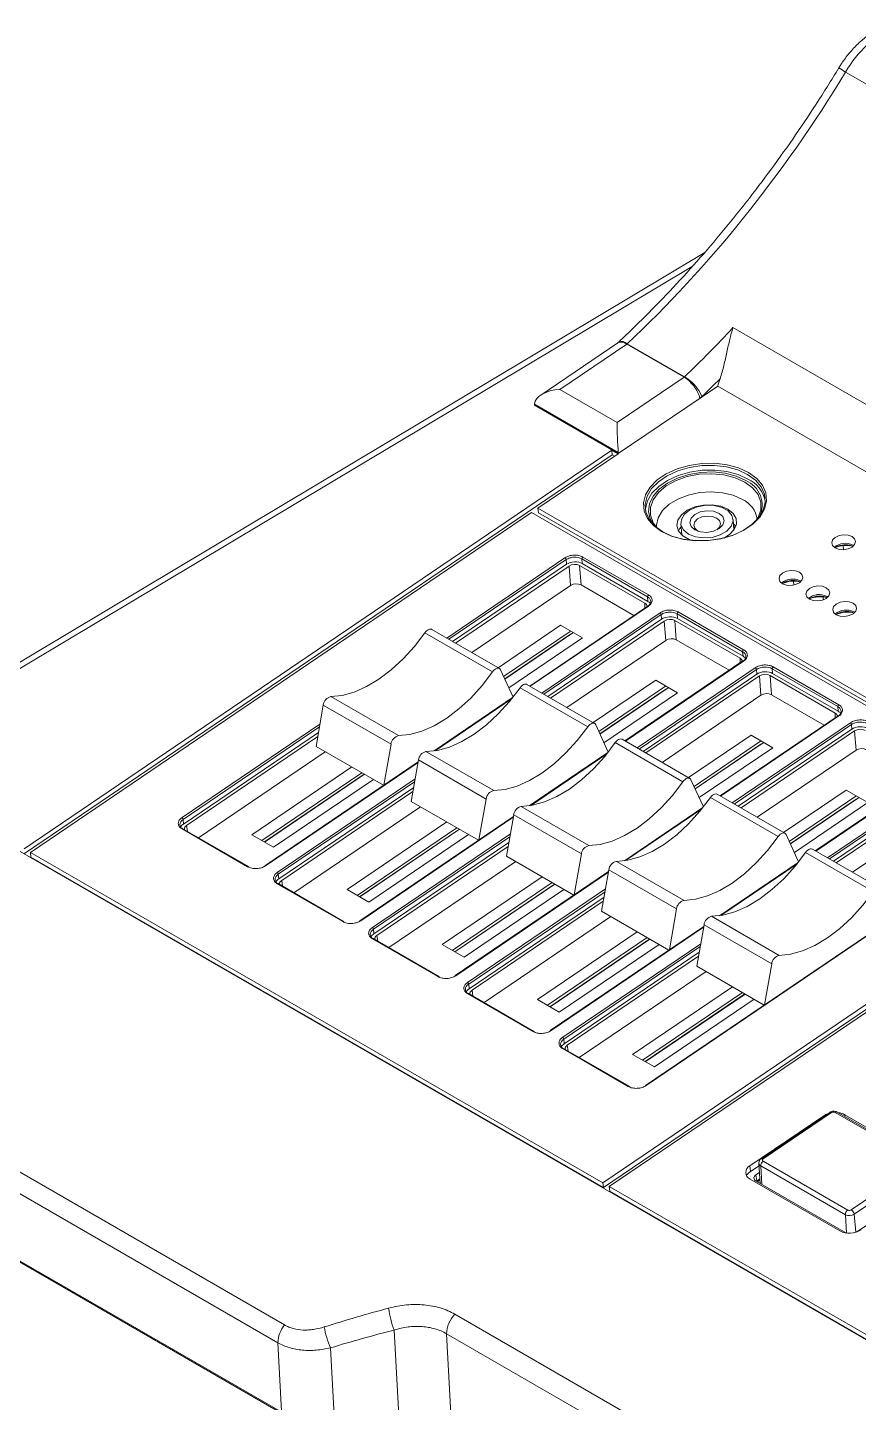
# Model space of a CAD drawing. Header units: millimetres. Extents: x 56 to 1167, y 133 to 726.
# Drawn here: x 753.9 to 865, y 536.2 to 720.1 of the extents above; entities that cross this region are included whole.
import ezdxf

# ---------------------------------------------------------------- set-up
doc = ezdxf.new("R2010")
doc.units = ezdxf.units.MM

msp = doc.modelspace()

# ---------------------------------------------------------------- linework, layer by layer
at = {"color": 7, "linetype": 'Continuous', "lineweight": 15}
for p, q in [((1112.947, 569.999), (863.272, 714.133)), ((844.443, 690.007), (731.412, 622.394)), ((848.215, 679.941), (1053.595, 561.378)), ((832.824, 677.919), (822.508, 670.921)), ((834.003, 677.747), (825.051, 671.674)), ((832.899, 677.997), (832.792, 677.897)), ((834.064, 677.8), (834.005, 677.746)), ((834.005, 677.746), (841.674, 673.319)), ((834.064, 677.8), (841.732, 673.373)), ((832.722, 667.246), (841.674, 673.319)), ((841.674, 673.319), (841.732, 673.373)), ((841.674, 673.319), (841.674, 673.319)), ((825.051, 671.674), (832.722, 667.246)), ((846.183, 672.117), (843.823, 670.516)), ((846.183, 672.117), (1047.108, 556.125)), ((821.668, 669.56), (821.671, 669.639)), ((821.668, 669.56), (832.876, 663.09)), ((832.869, 663.264), (821.676, 669.726)), ((843.823, 670.516), (832.876, 663.09)), ((844.042, 670.723), (843.823, 670.516)), ((832.722, 667.246), (832.722, 667.246)), ((832.003, 663.549), (753.422, 610.247)), ((832.052, 662.927), (753.471, 609.624)), ((822.138, 655.793), (832.851, 663.06)), ((832.851, 663.06), (832.003, 663.549)), ((832.052, 662.927), (832.003, 663.549)), ((832.378, 662.739), (832.052, 662.927)), ((754.27, 609.757), (821.293, 655.219)), ((821.293, 655.219), (897.851, 611.023)), ((898.697, 611.597), (822.138, 655.793)), ((822.188, 655.171), (822.138, 655.793)), ((898.746, 610.974), (822.188, 655.171)), ((841.096, 653.063), (841.284, 653.19)), ((841.241, 653.729), (841.36, 652.23)), ((848.332, 652.861), (848.219, 654.282)), ((848.295, 653.326), (848.529, 653.191)), ((843.493, 652.756), (843.619, 652.691)), ((828.143, 649.264), (836.912, 644.202)), ((863.005, 650.238), (862.961, 650.784)), ((825.947, 648.287), (810.727, 637.963)), ((826.301, 648.052), (811.105, 637.744)), ((825.947, 648.287), (825.898, 648.909)), ((826.498, 645.463), (826.301, 648.052)), ((836.431, 643.087), (827.712, 648.121)), ((827.712, 648.121), (827.909, 645.533)), ((836.783, 643.951), (828.014, 649.013)), ((828.064, 648.391), (828.014, 649.013)), ((836.833, 643.329), (828.064, 648.391)), ((856.317, 646.026), (856.358, 645.509)), ((826.498, 645.463), (813.273, 636.493)), ((834.972, 641.455), (827.909, 645.533)), ((836.833, 643.329), (836.783, 643.951)), ((860.263, 643.934), (860.295, 643.534)), ((836.816, 642.706), (821.043, 632.007)), ((840.871, 641.917), (849.64, 636.854)), ((825.168, 640.133), (816.8, 634.457)), ((838.675, 640.939), (823.455, 630.615)), ((823.833, 630.397), (839.029, 640.704)), ((828.081, 638.452), (825.168, 640.133)), ((825.175, 640.058), (825.168, 640.133)), ((838.675, 640.939), (838.626, 641.561)), ((839.226, 638.116), (839.029, 640.704)), ((840.439, 640.773), (849.159, 635.74)), ((840.439, 640.773), (840.637, 638.185)), ((849.511, 636.603), (840.742, 641.666)), ((840.792, 641.043), (840.742, 641.666)), ((849.561, 635.981), (840.792, 641.043)), ((816.065, 633.903), (807.014, 639.128)), ((816.983, 634.351), (807.932, 639.576)), ((826.459, 639.317), (817.549, 633.274)), ((817.693, 632.961), (826.502, 638.937)), ((817.704, 632.935), (826.812, 639.113)), ((818.237, 631.774), (828.081, 638.452)), ((825.425, 638.206), (825.453, 638.191)), ((839.226, 638.116), (826.001, 629.145)), ((847.7, 634.108), (840.637, 638.185)), ((849.561, 635.981), (849.511, 636.603)), ((849.544, 635.359), (833.771, 624.659)), ((853.599, 634.569), (862.368, 629.507)), ((818.809, 630.526), (817.135, 634.177)), ((837.898, 632.785), (829.529, 627.108)), ((851.403, 633.591), (836.183, 623.267)), ((851.757, 633.356), (836.561, 623.049)), ((840.81, 631.104), (837.898, 632.785)), ((837.904, 632.71), (837.898, 632.785)), ((851.403, 633.591), (851.354, 634.214)), ((851.954, 630.768), (851.757, 633.356)), ((861.887, 628.392), (853.167, 633.426)), ((853.167, 633.426), (853.365, 630.838)), ((862.239, 629.256), (853.47, 634.318)), ((853.519, 633.696), (853.47, 634.318)), ((862.288, 628.633), (853.519, 633.696)), ((828.793, 626.555), (819.742, 631.78)), ((829.711, 627.004), (820.66, 632.229)), ((839.187, 631.969), (830.277, 625.926)), ((830.42, 625.613), (839.23, 631.589)), ((830.432, 625.587), (839.54, 631.765)), ((830.965, 624.426), (840.81, 631.104)), ((838.153, 630.859), (838.18, 630.843)), ((860.428, 626.76), (853.365, 630.838)), ((793.431, 629.463), (792.459, 623.931)), ((802.482, 624.238), (793.431, 629.463)), ((794.433, 630.594), (803.484, 625.369)), ((818.75, 630.452), (808.251, 623.33)), ((851.954, 630.768), (838.729, 621.797)), ((862.288, 628.633), (862.239, 629.256)), ((831.677, 565.071), (923.566, 627.4)), ((862.272, 628.011), (846.499, 617.312)), ((792.786, 625.793), (774.735, 613.549)), ((831.537, 623.178), (829.863, 626.829)), ((850.627, 625.436), (842.258, 619.76)), ((864.131, 626.244), (848.911, 615.92)), ((849.289, 615.701), (864.485, 626.009)), ((853.539, 623.755), (850.627, 625.436)), ((850.633, 625.362), (850.627, 625.436)), ((864.131, 626.244), (864.082, 626.866)), ((864.682, 623.42), (864.485, 626.009)), ((792.692, 625.254), (775.138, 613.347)), ((801.469, 618.73), (792.459, 623.931)), ((802.482, 624.238), (801.521, 618.765)), ((841.521, 619.207), (832.47, 624.432)), ((842.439, 619.656), (833.388, 624.881)), ((851.915, 624.622), (843.005, 618.578)), ((843.148, 618.266), (851.958, 624.241)), ((843.16, 618.24), (852.268, 624.418)), ((843.693, 617.077), (853.539, 623.755)), ((850.881, 623.511), (850.908, 623.495)), ((1007.501, 462.856), (732.029, 621.883)), ((793.699, 623.215), (776.741, 611.712)), ((806.118, 621.883), (785.605, 607.969)), ((806.159, 622.115), (805.187, 616.583)), ((815.21, 616.89), (806.159, 622.115)), ((807.161, 623.246), (816.212, 618.021)), ((831.478, 623.104), (820.979, 615.982)), ((864.682, 623.42), (851.457, 614.45)), ((797.226, 621.179), (783.876, 612.124)), ((798.573, 620.402), (785.223, 611.347)), ((785.55, 611.158), (798.899, 620.213)), ((785.577, 611.142), (798.927, 620.198)), ((875, 620.663), (859.227, 609.964)), ((786.789, 610.443), (800.138, 619.498)), ((805.514, 618.445), (787.463, 606.201)), ((844.265, 615.831), (842.591, 619.482)), ((863.356, 618.088), (854.987, 612.412)), ((876.859, 618.896), (861.639, 608.572)), ((862.017, 608.353), (877.213, 618.661)), ((866.268, 616.407), (863.356, 618.088)), ((863.362, 618.013), (863.356, 618.088)), ((787.866, 605.999), (805.42, 617.906)), ((814.197, 611.382), (805.187, 616.583)), ((815.21, 616.89), (814.249, 611.417)), ((854.249, 611.86), (845.198, 617.085)), ((855.166, 612.308), (846.116, 617.533)), ((864.643, 617.274), (855.733, 611.231)), ((855.876, 610.918), (864.686, 616.893)), ((855.888, 610.892), (864.996, 617.07)), ((856.422, 609.728), (866.268, 616.407)), ((863.609, 616.163), (863.636, 616.148)), ((806.427, 615.868), (789.469, 604.365)), ((818.846, 614.535), (798.333, 600.621)), ((818.887, 614.767), (817.915, 609.236)), ((827.938, 609.542), (818.887, 614.767)), ((819.889, 615.899), (828.94, 610.674)), ((844.206, 615.757), (833.707, 608.635)), ((877.41, 616.073), (864.185, 607.102)), ((783.306, 607.84), (774.537, 612.903)), ((783.418, 607.858), (774.649, 612.92)), ((774.735, 613.549), (774.686, 614.171)), ((809.955, 613.831), (796.606, 604.776)), ((811.301, 613.054), (797.951, 603.999)), ((798.278, 603.81), (811.627, 612.866)), ((798.305, 603.795), (811.654, 612.85)), ((887.728, 613.316), (836.516, 578.578)), ((887.828, 613.306), (836.616, 578.568)), ((783.876, 612.124), (786.789, 610.443)), ((799.518, 603.094), (812.867, 612.15)), ((818.242, 611.098), (800.191, 598.853)), ((897.851, 611.023), (830.829, 565.561)), ((856.993, 608.483), (855.319, 612.134)), ((754.27, 609.757), (830.829, 565.561)), ((754.32, 609.135), (754.27, 609.757)), ((830.878, 564.938), (754.32, 609.135)), ((818.148, 610.559), (800.594, 598.652)), ((826.925, 604.034), (817.915, 609.236)), ((827.938, 609.542), (826.977, 604.069)), ((897.901, 610.401), (830.878, 564.938)), ((866.977, 604.512), (857.926, 609.737)), ((867.894, 604.961), (858.843, 610.186)), ((819.155, 608.52), (802.197, 597.017)), ((831.574, 607.188), (811.06, 593.273)), ((831.615, 607.42), (830.643, 601.888)), ((840.666, 602.195), (831.615, 607.42)), ((832.617, 608.551), (841.668, 603.326)), ((856.934, 608.409), (846.435, 601.287)), ((796.034, 600.493), (787.265, 605.555)), ((796.146, 600.51), (787.377, 605.572)), ((787.463, 606.201), (787.414, 606.823)), ((822.684, 606.483), (809.335, 597.427)), ((824.029, 605.706), (810.679, 596.651)), ((811.006, 596.463), (824.355, 605.518)), ((811.033, 596.447), (824.382, 605.502)), ((796.606, 604.776), (799.518, 603.094)), ((812.247, 595.746), (825.597, 604.801)), ((830.97, 603.75), (812.919, 591.506)), ((813.322, 591.304), (830.876, 603.211)), ((839.653, 596.687), (830.643, 601.888)), ((840.666, 602.195), (839.705, 596.722)), ((831.883, 601.172), (814.925, 589.669)), ((844.302, 599.84), (823.788, 585.926)), ((844.342, 600.072), (843.371, 594.54)), ((853.393, 594.847), (844.342, 600.072)), ((845.345, 601.203), (854.396, 595.978)), ((808.762, 593.145), (799.993, 598.207)), ((808.874, 593.163), (800.105, 598.225)), ((800.191, 598.853), (800.142, 599.476)), ((835.413, 599.134), (822.064, 590.079)), ((836.757, 598.359), (823.407, 589.303)), ((823.734, 589.115), (837.083, 598.17)), ((823.761, 589.099), (837.11, 598.155)), ((809.335, 597.427), (812.247, 595.746)), ((824.976, 588.398), (838.326, 597.453)), ((843.698, 596.402), (825.647, 584.158)), ((826.05, 583.956), (843.603, 595.863)), ((852.381, 589.339), (843.371, 594.54)), ((853.393, 594.847), (852.432, 589.374)), ((844.611, 593.825), (827.653, 582.322)), ((821.49, 585.797), (812.721, 590.86)), ((821.602, 585.815), (812.833, 590.877)), ((812.919, 591.506), (812.87, 592.128)), ((848.142, 591.786), (834.793, 582.731)), ((849.485, 591.011), (836.135, 581.956)), ((836.462, 581.767), (849.811, 590.823)), ((836.489, 581.752), (849.838, 590.807)), ((714.868, 588.905), (788.254, 546.54)), ((822.064, 590.079), (824.976, 588.398)), ((837.705, 581.05), (851.055, 590.105)), ((787.363, 544.162), (713.976, 586.527)), ((834.217, 578.45), (825.449, 583.512)), ((834.33, 578.467), (825.561, 583.529)), ((825.647, 584.158), (825.598, 584.78)), ((834.793, 582.731), (837.705, 581.05)), ((713.951, 577.54), (787.87, 534.868)), ((714.055, 577.328), (787.973, 534.656)), ((860.35, 574.523), (850.488, 567.833)), ((861.156, 574.98), (851.999, 568.769)), ((861.406, 574.956), (852.249, 568.744)), ((861.161, 574.984), (861.156, 574.98)), ((873.192, 568.448), (861.878, 574.979)), ((862.148, 575.029), (862.159, 575.023)), ((873.472, 568.492), (862.159, 575.023)), ((875.194, 567.723), (863.173, 574.662)), ((851.999, 568.769), (852.004, 568.772)), ((852.25, 568.448), (863.563, 561.917)), ((850.55, 567.056), (850.488, 567.833)), ((851.702, 567.837), (850.55, 567.056)), ((851.294, 566.626), (851.753, 566.937)), ((851.393, 565.826), (851.294, 566.626)), ((851.683, 568.167), (851.836, 565.475)), ((863.242, 561.296), (851.928, 567.827)), ((864.035, 561.94), (873.192, 568.152)), ((873.576, 567.565), (864.419, 561.354)), ((830.878, 564.938), (830.829, 565.561)), ((831.677, 565.071), (956.103, 493.241)), ((831.726, 564.449), (831.677, 565.071)), ((850.494, 566.061), (862.515, 559.122)), ((863.3, 558.857), (851.297, 565.786)), ((851.322, 565.772), (851.393, 565.826)), ((851.393, 565.826), (851.801, 566.103)), ((851.811, 565.926), (851.463, 565.69)), ((874.517, 565.602), (864.748, 558.976)), ((956.153, 492.619), (831.726, 564.449)), ((811.02, 547.984), (889.127, 502.894)), ((803.558, 533.605), (802.894, 545.865)), ((888.023, 500.274), (809.916, 545.365)), ((809.916, 545.365), (810.645, 531.914)), ((787.859, 535.011), (787.363, 544.162)), ((794.395, 543.482), (794.93, 533.599))]:
    msp.add_line(p, q, dxfattribs=at)
at = {"color": 8, "linetype": 'Continuous', "lineweight": 15}
for p, q in [((842.761, 688.124), (732.633, 622.248)), ((864.231, 650.844), (864.355, 650.763)), ((809.933, 638.421), (825.744, 649.146)), ((825.898, 648.909), (810.205, 638.264)), ((857.187, 646.066), (857.311, 645.984)), ((860.779, 643.992), (860.903, 643.911)), ((836.916, 642.696), (821.105, 631.971)), ((836.441, 642.452), (836.431, 643.087)), ((864.371, 641.918), (864.495, 641.837)), ((822.661, 631.073), (838.472, 641.798)), ((838.626, 641.561), (822.933, 630.916)), ((849.644, 635.349), (833.833, 624.624)), ((849.169, 635.104), (849.159, 635.74)), ((835.389, 623.726), (851.2, 634.451)), ((851.354, 634.214), (835.661, 623.569)), ((818.615, 630.282), (808.398, 623.352)), ((862.372, 628.001), (846.561, 617.276)), ((861.897, 627.756), (861.887, 628.392)), ((774.532, 614.408), (792.985, 626.925)), ((792.917, 626.538), (774.686, 614.171)), ((848.117, 616.378), (863.928, 627.103)), ((864.082, 626.866), (848.389, 616.221)), ((806.103, 621.795), (785.705, 607.959)), ((831.343, 622.934), (821.126, 616.004)), ((875.1, 620.653), (859.289, 609.928)), ((787.26, 607.061), (805.713, 619.578)), ((805.645, 619.19), (787.414, 606.823)), ((860.845, 609.03), (876.656, 619.755)), ((876.81, 619.518), (861.117, 608.873)), ((818.83, 614.447), (798.432, 600.611)), ((844.071, 615.587), (833.854, 608.657)), ((775.138, 613.347), (775.249, 612.574)), ((799.988, 599.713), (818.441, 612.23)), ((818.373, 611.842), (800.142, 599.476)), ((831.558, 607.1), (811.16, 593.263)), ((856.799, 608.239), (846.582, 601.309)), ((787.866, 605.999), (787.977, 605.226)), ((812.716, 592.365), (831.169, 604.882)), ((831.101, 604.494), (812.87, 592.128)), ((844.286, 599.752), (823.888, 585.916)), ((800.594, 598.652), (800.705, 597.879)), ((825.444, 585.018), (843.897, 597.535)), ((843.829, 597.147), (825.598, 584.78)), ((813.322, 591.304), (813.432, 590.531)), ((826.05, 583.956), (826.16, 583.183)), ((860.357, 574.438), (860.35, 574.523)), ((863.192, 574.426), (863.173, 574.662)), ((851.928, 567.827), (852.084, 565.332)), ((851.355, 565.753), (851.393, 565.826)), ((863.242, 561.296), (863.395, 558.844)), ((864.419, 561.354), (864.646, 558.944))]:
    msp.add_line(p, q, dxfattribs=at)
at = {"color": 7, "linetype": 'Continuous', "lineweight": 15, "flags": 128}
for points in [[(838.676, 652.685), (837.59, 653.472), (836.806, 654.396), (836.357, 655.418), (836.264, 656.492), (836.53, 657.573), (837.144, 658.612), (838.079, 659.565), (839.293, 660.389), (840.735, 661.048), (842.341, 661.515), (844.041, 661.768), (845.76, 661.796), (847.424, 661.598), (848.959, 661.184), (850.299, 660.569), (851.385, 659.783), (852.169, 658.859), (852.618, 657.837), (852.711, 656.763), (852.445, 655.682), (851.832, 654.643), (850.897, 653.69), (849.682, 652.866), (848.24, 652.206), (846.634, 651.74), (844.934, 651.487), (843.215, 651.459), (841.551, 651.657), (840.016, 652.071), (838.676, 652.685)], [(838.829, 652.625), (840.137, 652.026), (841.635, 651.621), (843.258, 651.429), (844.936, 651.456), (846.594, 651.703), (848.161, 652.158), (849.568, 652.802), (850.754, 653.606), (851.666, 654.535), (852.265, 655.549), (852.524, 656.604), (852.433, 657.652), (851.995, 658.649), (851.23, 659.551), (850.171, 660.318), (848.863, 660.917), (847.365, 661.322), (845.742, 661.515), (844.064, 661.488), (842.406, 661.241), (840.839, 660.786), (839.432, 660.142), (838.246, 659.338), (837.334, 658.409), (836.735, 657.394), (836.475, 656.34), (836.567, 655.292), (837.004, 654.295), (837.77, 653.393), (838.829, 652.625)], [(850.22, 659.696), (848.912, 660.295), (847.414, 660.7), (845.791, 660.893), (844.113, 660.865), (842.455, 660.619), (840.888, 660.163), (839.481, 659.52), (838.296, 658.716), (837.383, 657.786), (836.784, 656.772), (836.525, 655.718), (836.515, 655.526)], [(837.599, 653.556), (837.16, 654.331), (836.934, 655.345), (837.065, 656.382), (837.545, 657.394), (838.353, 658.334), (839.451, 659.158), (840.787, 659.828), (842.299, 660.311), (843.916, 660.585), (845.563, 660.639), (847.163, 660.468), (848.64, 660.081), (849.926, 659.497)], [(851.321, 654.134), (851.572, 654.541), (851.939, 655.577), (851.936, 656.62), (851.563, 657.62), (850.838, 658.525), (849.799, 659.29), (848.497, 659.876), (846.998, 660.255), (845.376, 660.407), (843.713, 660.325), (842.092, 660.013), (840.596, 659.486), (839.298, 658.772), (838.263, 657.904), (837.545, 656.928), (837.178, 655.893), (837.181, 654.849), (837.554, 653.85), (838.133, 653.089)], [(849.47, 656.975), (848.242, 657.523), (846.823, 657.868), (845.29, 657.991), (843.727, 657.886), (842.216, 657.557), (840.841, 657.023), (839.674, 656.313), (838.78, 655.464), (838.205, 654.523), (837.981, 653.54), (837.984, 653.251)], [(847.533, 655.661), (846.574, 656.057), (845.45, 656.248), (844.261, 656.218), (843.112, 655.968), (842.106, 655.521), (841.331, 654.916), (840.857, 654.208), (840.726, 653.459), (840.95, 652.736), (841.508, 652.103), (842.351, 651.616), (842.791, 651.461)], [(842.265, 652.333), (843.202, 651.959), (844.305, 651.808), (845.454, 651.894), (846.524, 652.21), (847.4, 652.719), (847.987, 653.369), (848.221, 654.087), (848.076, 654.796), (847.569, 655.42), (846.755, 655.89), (845.721, 656.156), (844.579, 656.189), (843.454, 655.985), (842.467, 655.567), (841.726, 654.98), (841.31, 654.287), (841.264, 653.563), (841.595, 652.887), (842.265, 652.333)], [(843.11, 652.906), (842.611, 653.349), (842.435, 653.892), (842.608, 654.452), (843.104, 654.944), (843.848, 655.293), (844.726, 655.446), (845.605, 655.38), (846.35, 655.104), (846.849, 654.661), (847.026, 654.118), (846.853, 653.558), (846.357, 653.066), (845.613, 652.717), (844.735, 652.564), (843.856, 652.631), (843.11, 652.906)], [(846.977, 651.793), (847.747, 652.264), (848.378, 652.928), (848.684, 653.664), (848.637, 654.409), (848.242, 655.094), (847.533, 655.661)], [(840.944, 652.746), (841.164, 653.171), (841.273, 653.321)], [(846.035, 652.882), (846.422, 653.267), (846.558, 653.705), (846.419, 654.13), (846.029, 654.476), (845.445, 654.692), (844.758, 654.744), (844.07, 654.624), (843.488, 654.351), (843.1, 653.966), (842.964, 653.528), (843.102, 653.103), (843.493, 652.756), (843.493, 652.756)], [(848.258, 653.796), (848.592, 653.363), (848.598, 653.353)], [(864.139, 652.005), (863.62, 652.197), (863.009, 652.243), (862.398, 652.136), (861.88, 651.894), (861.535, 651.551), (861.415, 651.162), (861.538, 650.784), (861.885, 650.476), (862.404, 650.284), (863.015, 650.238), (863.626, 650.345), (864.143, 650.587), (864.488, 650.93), (864.609, 651.319), (864.486, 651.697), (864.139, 652.005)], [(857.095, 647.227), (856.576, 647.419), (855.965, 647.465), (855.354, 647.358), (854.836, 647.115), (854.491, 646.773), (854.371, 646.384), (854.493, 646.006), (854.841, 645.698), (855.359, 645.506), (855.971, 645.46), (856.582, 645.566), (857.099, 645.809), (857.444, 646.151), (857.565, 646.541), (857.442, 646.919), (857.095, 647.227)], [(860.687, 645.153), (860.168, 645.345), (859.557, 645.391), (858.946, 645.285), (858.428, 645.042), (858.083, 644.7), (857.963, 644.31), (858.086, 643.932), (858.433, 643.624), (858.951, 643.432), (859.563, 643.386), (860.174, 643.493), (860.691, 643.736), (861.036, 644.078), (861.157, 644.467), (861.034, 644.845), (860.687, 645.153)], [(864.279, 643.079), (863.76, 643.271), (863.149, 643.317), (862.538, 643.211), (862.021, 642.968), (861.675, 642.626), (861.555, 642.236), (861.678, 641.859), (862.025, 641.55), (862.544, 641.359), (863.155, 641.313), (863.766, 641.419), (864.283, 641.662), (864.628, 642.004), (864.749, 642.394), (864.626, 642.771), (864.279, 643.079)], [(807.014, 639.128), (805.613, 637.295), (804.104, 635.629), (802.516, 634.162), (800.877, 632.92), (799.219, 631.926), (797.572, 631.199), (795.967, 630.752), (794.433, 630.594)], [(807.014, 639.128), (807.152, 639.299), (807.305, 639.44), (807.464, 639.544), (807.621, 639.606), (807.769, 639.623), (807.899, 639.593), (807.932, 639.576)], [(816.065, 633.903), (814.664, 632.07), (813.155, 630.404), (811.567, 628.937), (809.928, 627.695), (808.27, 626.701), (806.623, 625.974), (805.018, 625.527), (803.484, 625.369)], [(817.135, 634.177), (817.057, 634.293), (816.95, 634.368), (816.82, 634.398), (816.672, 634.381), (816.515, 634.319), (816.356, 634.215), (816.203, 634.074), (816.065, 633.903)], [(819.742, 631.78), (818.341, 629.947), (816.832, 628.282), (815.243, 626.814), (813.605, 625.572), (811.947, 624.578), (810.3, 623.851), (808.695, 623.404), (807.161, 623.246)], [(819.742, 631.78), (819.88, 631.951), (820.033, 632.092), (820.192, 632.197), (820.349, 632.259), (820.497, 632.275), (820.627, 632.245), (820.66, 632.229)], [(828.793, 626.555), (827.391, 624.722), (825.883, 623.056), (824.294, 621.589), (822.656, 620.347), (820.998, 619.353), (819.351, 618.626), (817.746, 618.179), (816.212, 618.021)], [(829.863, 626.829), (829.785, 626.945), (829.678, 627.02), (829.548, 627.05), (829.4, 627.034), (829.243, 626.972), (829.084, 626.867), (828.931, 626.726), (828.793, 626.555)], [(832.47, 624.432), (831.068, 622.599), (829.56, 620.934), (827.971, 619.466), (826.333, 618.224), (824.675, 617.23), (823.028, 616.503), (821.423, 616.057), (819.889, 615.899)], [(832.47, 624.432), (832.608, 624.603), (832.761, 624.745), (832.92, 624.849), (833.077, 624.911), (833.225, 624.927), (833.355, 624.897), (833.388, 624.881)], [(841.521, 619.207), (840.119, 617.374), (838.611, 615.709), (837.022, 614.241), (835.384, 612.999), (833.726, 612.005), (832.079, 611.278), (830.474, 610.832), (828.94, 610.674)], [(842.591, 619.482), (842.513, 619.597), (842.406, 619.672), (842.276, 619.702), (842.128, 619.686), (841.971, 619.624), (841.812, 619.52), (841.659, 619.378), (841.521, 619.207)], [(845.198, 617.085), (843.796, 615.252), (842.288, 613.586), (840.699, 612.119), (839.061, 610.877), (837.403, 609.883), (835.756, 609.156), (834.151, 608.709), (832.617, 608.551)], [(845.198, 617.085), (845.336, 617.256), (845.489, 617.397), (845.647, 617.501), (845.805, 617.563), (845.953, 617.58), (846.083, 617.55), (846.116, 617.533)], [(854.249, 611.86), (852.847, 610.027), (851.339, 608.361), (849.75, 606.894), (848.112, 605.652), (846.454, 604.658), (844.807, 603.931), (843.202, 603.484), (841.668, 603.326)], [(855.319, 612.134), (855.241, 612.25), (855.134, 612.325), (855.004, 612.355), (854.856, 612.338), (854.698, 612.276), (854.539, 612.172), (854.387, 612.031), (854.249, 611.86)], [(857.926, 609.737), (856.524, 607.904), (855.016, 606.238), (853.427, 604.771), (851.789, 603.529), (850.131, 602.535), (848.484, 601.808), (846.879, 601.361), (845.345, 601.203)], [(857.926, 609.737), (858.064, 609.908), (858.216, 610.049), (858.375, 610.154), (858.533, 610.216), (858.681, 610.232), (858.811, 610.202), (858.843, 610.186)], [(783.459, 607.78), (783.454, 607.809), (783.444, 607.833), (783.428, 607.851), (783.409, 607.862), (783.386, 607.867), (783.361, 607.865), (783.334, 607.856), (783.306, 607.84)], [(866.977, 604.512), (865.575, 602.679), (864.066, 601.013), (862.478, 599.546), (860.84, 598.304), (859.182, 597.31), (857.535, 596.583), (855.93, 596.136), (854.396, 595.978)], [(796.187, 600.433), (796.182, 600.461), (796.171, 600.485), (796.156, 600.503), (796.137, 600.515), (796.114, 600.52), (796.089, 600.517), (796.061, 600.508), (796.034, 600.493)], [(808.915, 593.085), (808.91, 593.113), (808.899, 593.137), (808.884, 593.155), (808.865, 593.167), (808.842, 593.172), (808.816, 593.17), (808.789, 593.161), (808.762, 593.145)], [(821.643, 585.737), (821.638, 585.766), (821.627, 585.79), (821.612, 585.808), (821.593, 585.819), (821.57, 585.824), (821.544, 585.822), (821.517, 585.813), (821.49, 585.797)], [(834.371, 578.39), (834.366, 578.418), (834.355, 578.442), (834.34, 578.46), (834.321, 578.472), (834.298, 578.476), (834.272, 578.474), (834.245, 578.465), (834.217, 578.45)], [(860.863, 574.781), (860.652, 574.694), (860.35, 574.523)]]:
    msp.add_lwpolyline(points, dxfattribs=at)
at = {"color": 8, "linetype": 'Continuous', "lineweight": 15}
for centre, radius, start, end in [((868.418, 722.905), 10.17, 233.64409, 239.60645), ((833.327, 676.984), 1.1, 47.91681, 112.85821), ((863.203, 648.914), 2.186, 61.96361, 131.27505), ((856.159, 644.136), 2.186, 61.96344, 131.27522), ((859.751, 642.062), 2.186, 61.96336, 131.27513), ((836.859, 642.622), 0.0944, 52.17207, 116.46065), ((863.343, 639.988), 2.186, 61.96336, 131.27513), ((849.586, 635.274), 0.0943, 52.133, 116.49972), ((862.314, 627.927), 0.0943, 52.133, 116.49972), ((774.607, 612.825), 0.104, 65.89618, 131.95421), ((785.647, 607.884), 0.0944, 52.17494, 116.4595), ((787.334, 605.477), 0.104, 65.89618, 131.95421), ((798.375, 600.536), 0.0943, 52.13587, 116.49857), ((800.062, 598.13), 0.104, 65.89618, 131.95421), ((811.103, 593.189), 0.0943, 52.13587, 116.49857), ((812.79, 590.782), 0.104, 65.89618, 131.95421), ((823.83, 585.841), 0.0943, 52.13587, 116.49857), ((825.518, 583.434), 0.104, 65.89618, 131.95421), ((836.558, 578.493), 0.0943, 52.15361, 116.48083), ((861.262, 574.776), 0.231, 51.20684, 115.77401), ((862.054, 574.779), 0.267, 69.51394, 131.46374), ((852.103, 568.554), 0.239, 52.45009, 114.51836), ((852.114, 568.217), 0.432, 185.32751, 244.57063)]:
    msp.add_arc(centre, radius, start, end, dxfattribs=at)
at = {"color": 7, "linetype": 'Continuous', "lineweight": 15}
for centre, radius, start, end in [((742.138, 778.175), 144.576, 313.54066, 317.19875), ((838.857, 668.536), 5.627, 22.86952, 59.2792), ((744.711, 775.329), 144.253, 313.51822, 314.87598), ((860.731, 668.115), 15.088, 160.68419, 164.62179), ((848.542, 656.203), 3.573, 334.75652, 67.20827), ((848.365, 655.843), 4.276, 12.86754, 64.29896), ((848.017, 653.84), 3.455, 7.15411, 65.12831), ((828.319, 649.016), 0.305, 125.35382, 180.42956), ((863.333, 647.186), 3.621, 75.00431, 114.05584), ((863.243, 648.321), 2.583, 70.6858, 118.37431), ((825.567, 648.863), 0.334, 7.89063, 58.00815), ((856.289, 642.408), 3.621, 75.00431, 114.05584), ((856.199, 643.543), 2.583, 70.68561, 118.37436), ((837.088, 643.953), 0.305, 125.35382, 180.42956), ((859.881, 640.334), 3.621, 75.00399, 114.05599), ((859.791, 641.47), 2.583, 70.68561, 118.37436), ((841.047, 641.668), 0.305, 125.35382, 180.42956), ((863.473, 638.26), 3.621, 75.00399, 114.05599), ((863.383, 639.396), 2.583, 70.68561, 118.37436), ((838.295, 641.515), 0.334, 7.88695, 58.00959), ((849.816, 636.606), 0.305, 125.35382, 180.42956), ((853.775, 634.32), 0.305, 125.35382, 180.42956), ((851.023, 634.168), 0.334, 7.88879, 58.00887), ((794.748, 629.305), 1.327, 103.74938, 173.17492), ((862.544, 629.258), 0.305, 125.35382, 180.42956), ((803.799, 624.08), 1.327, 103.74938, 173.17492), ((863.751, 626.82), 0.334, 7.88879, 58.00887), ((807.476, 621.957), 1.327, 103.74938, 173.17492), ((816.527, 616.732), 1.327, 103.74938, 173.17492), ((774.355, 614.125), 0.334, 7.89011, 58.00834), ((820.204, 614.609), 1.327, 103.74938, 173.17492), ((829.255, 609.384), 1.327, 103.74938, 173.17492), ((787.083, 606.778), 0.334, 7.88643, 58.00978), ((832.932, 607.262), 1.327, 103.74938, 173.17492), ((841.983, 602.037), 1.327, 103.74938, 173.17492), ((799.811, 599.43), 0.334, 7.88827, 58.00906), ((845.66, 599.914), 1.327, 103.74938, 173.17492), ((854.711, 594.689), 1.327, 103.74938, 173.17492), ((812.539, 592.082), 0.334, 7.88827, 58.00906), ((825.267, 584.735), 0.334, 7.88827, 58.00906), ((861.663, 574.552), 0.478, 63.25685, 122.3901), ((862.031, 572.579), 2.376, 61.26158, 83.40083), ((852.694, 567.824), 0.766, 125.42975, 179.77377), ((852.318, 568.596), 0.163, 114.9561, 245.39162), ((850.9, 566.949), 0.976, 114.95578, 245.39223), ((851.27, 565.904), 1.358, 122.01448, 154.99607), ((851.489, 566.207), 0.462, 114.95603, 245.39236), ((864.007, 561.293), 0.766, 125.42975, 179.77377), ((863.779, 562.362), 1.194, 243.2562, 302.39056), ((863.779, 562.344), 0.478, 243.25608, 302.39063), ((863.591, 561.23), 0.837, 8.47468, 57.94878), ((863.803, 561.68), 2.864, 243.25625, 302.39053), ((814.459, 550.307), 12.389, 187.05702, 201.01358), ((791.142, 544.101), 3.78, 139.82233, 179.07472), ((804.17, 547.937), 10.743, 188.88368, 204.50078), ((813.762, 545.286), 3.847, 135.45974, 178.8239)]:
    msp.add_arc(centre, radius, start, end, dxfattribs=at)
for centre, major_axis, ratio, start_param, end_param in [((868.118, 711.387), (5.215, 8.535), 0.5566636, 0.6459659, 1.5891615), ((815.458, 741.215), (52.9, 84.909), 0.5489591, 4.257142, 4.7353498), ((834.356, 675.937), (-1.563, 1.959), 0.4493624, 5.4229333, 6.2482435), ((841.991, 683.068), (8.12, 5.198), 0.1889125, 3.2380203, 3.2391159), ((825.205, 669.73), (3.531, 0.128), 0.5516725, 1.5944329, 3.0779628), ((823.437, 668.531), (-1.245, 2.173), 0.5773728, 0.7020258, 0.745659), ((832.876, 665.301), (-0.107, 2.948), 0.0377257, 0.8489468, 2.3324767), ((831.108, 664.102), (-1.245, 2.173), 0.5773728, 3.9346902, 4.0181513), ((827.008, 647.643), (0.997, 0.079), 0.6261718, 0.7382707, 2.3078491), ((827.205, 645.054), (0.997, 0.079), 0.6261718, 0.7382707, 2.3078491), ((835.725, 642.61), (0.998, 0.079), 0.6246552, 6.2437155, 7.0205026), ((839.735, 640.295), (0.997, 0.079), 0.6261718, 0.7382707, 2.3078491), ((839.933, 637.707), (0.997, 0.079), 0.6261718, 0.7382707, 2.3078491), ((848.453, 635.262), (0.998, 0.079), 0.6246552, 6.2437155, 7.0205026), ((852.463, 632.947), (0.997, 0.079), 0.6261718, 0.7382707, 2.3078491), ((852.661, 630.359), (0.997, 0.079), 0.6261718, 0.7382707, 2.3078491), ((861.181, 627.914), (0.998, 0.079), 0.6246552, 6.2437155, 7.0205026), ((865.191, 625.6), (0.997, 0.079), 0.6261718, 0.7382707, 2.3078491), ((865.389, 623.011), (0.997, 0.079), 0.6261718, 0.7382707, 2.3078491), ((775.847, 612.939), (0.998, 0.079), 0.6246552, 2.3093316, 3.1810624), ((788.574, 605.592), (0.998, 0.079), 0.6246552, 2.3093316, 3.1810624), ((801.302, 598.244), (0.998, 0.079), 0.6246552, 2.3093316, 3.1810624), ((814.03, 590.896), (0.998, 0.079), 0.6246552, 2.3093316, 3.1810624), ((826.758, 583.548), (0.998, 0.079), 0.6246552, 2.3093316, 3.1810624), ((857.958, 475.74), (139.499, 3.186), 0.5776859, 1.9690414, 2.0374311), ((857.961, 474.261), (137.741, 1.615), 0.5705226, 1.9753846, 2.0437743)]:
    msp.add_ellipse(centre, major_axis=major_axis, ratio=ratio, start_param=start_param, end_param=end_param, dxfattribs=at)
for points, knots in [([(868.206, 720.09), (867.942, 719.973), (867.215, 719.648), (866.062, 718.9), (864.785, 717.808), (863.633, 716.537), (862.856, 715.47), (862.475, 714.854), (862.389, 714.715)], [0, 0, 0, 0, 0.1182307, 0.3268479, 0.5365868, 0.7454098, 0.9422871, 1, 1, 1, 1]), ([(862.389, 714.715), (861.875, 713.875), (860.383, 711.435), (857.802, 707.465), (854.607, 702.852), (851.286, 698.362), (847.851, 694.009), (844.312, 689.807), (840.683, 685.768), (837.039, 681.975), (834.427, 679.428), (833.062, 678.15), (832.899, 677.997)], [0, 0, 0, 0, 0.06109071, 0.17743344, 0.29377333, 0.41009412, 0.52639055, 0.64265751, 0.75888978, 0.87508271, 0.98510543, 1, 1, 1, 1]), ([(846.493, 673.106), (846.693, 673.678), (846.849, 674.274), (847.142, 675.486), (847.271, 676.079), (847.528, 677.243), (847.657, 677.816), (847.857, 678.639), (847.925, 678.907), (848.066, 679.433), (848.139, 679.691), (848.215, 679.941)], [0, 0, 0, 0, 0.25, 0.25, 0.5, 0.5, 0.75, 0.75, 0.875, 0.875, 1, 1, 1, 1]), ([(843.823, 670.516), (843.816, 670.511), (843.808, 670.505), (843.796, 670.508), (843.793, 670.516), (843.786, 670.537), (843.783, 670.552), (843.772, 670.597), (843.764, 670.628), (843.738, 670.721), (843.718, 670.785), (843.651, 670.98), (843.595, 671.113), (843.465, 671.383), (843.389, 671.521), (843.223, 671.792), (843.133, 671.926), (842.936, 672.19), (842.83, 672.319), (842.613, 672.562), (842.5, 672.677), (842.265, 672.895), (842.147, 672.993), (841.911, 673.171), (841.792, 673.251), (841.674, 673.319)], [0, 0, 0, 0, 0.0078125, 0.0078125, 0.015625, 0.015625, 0.03125, 0.03125, 0.0625, 0.0625, 0.125, 0.125, 0.25, 0.25, 0.375, 0.375, 0.5, 0.5, 0.625, 0.625, 0.75, 0.75, 0.875, 0.875, 1, 1, 1, 1]), ([(825.744, 649.146), (825.902, 649.253), (826.092, 649.34), (826.5, 649.466), (826.722, 649.506), (827.053, 649.523), (827.166, 649.521), (827.383, 649.503), (827.488, 649.488), (827.694, 649.445), (827.793, 649.417), (827.977, 649.35), (828.064, 649.31), (828.143, 649.264)], [0, 0, 0, 0, 0.25, 0.25, 0.5, 0.5, 0.625, 0.625, 0.75, 0.75, 0.875, 0.875, 1, 1, 1, 1]), ([(828.014, 649.013), (827.738, 649.173), (827.345, 649.255), (826.761, 649.227), (826.565, 649.191), (826.205, 649.08), (826.037, 649.003), (825.898, 648.909)], [0, 0, 0, 0, 0.5, 0.5, 0.75, 0.75, 1, 1, 1, 1]), ([(836.787, 642.623), (837.062, 642.809), (837.224, 643.064), (837.223, 643.43), (837.182, 643.551), (837.032, 643.77), (836.923, 643.87), (836.783, 643.951)], [0, 0, 0, 0, 0.5, 0.5, 0.75, 0.75, 1, 1, 1, 1]), ([(836.912, 644.202), (837.07, 644.111), (837.194, 643.997), (837.364, 643.749), (837.411, 643.612), (837.411, 643.404), (837.4, 643.333), (837.355, 643.195), (837.323, 643.127), (837.238, 642.994), (837.186, 642.929), (837.065, 642.808), (836.995, 642.75), (836.916, 642.696)], [0, 0, 0, 0, 0.25, 0.25, 0.5, 0.5, 0.625, 0.625, 0.75, 0.75, 0.875, 0.875, 1, 1, 1, 1]), ([(837.142, 643.044), (837.137, 643.056), (837.088, 643.17), (836.953, 643.254), (836.833, 643.329)], [0, 0, 0, 0, 0.1089378, 1, 1, 1, 1]), ([(838.472, 641.798), (838.63, 641.906), (838.82, 641.992), (839.228, 642.118), (839.45, 642.159), (839.781, 642.175), (839.894, 642.173), (840.111, 642.156), (840.216, 642.141), (840.421, 642.097), (840.521, 642.069), (840.705, 642.002), (840.791, 641.963), (840.871, 641.917)], [0, 0, 0, 0, 0.25, 0.25, 0.5, 0.5, 0.625, 0.625, 0.75, 0.75, 0.875, 0.875, 1, 1, 1, 1]), ([(840.742, 641.666), (840.466, 641.825), (840.073, 641.908), (839.489, 641.879), (839.293, 641.843), (838.933, 641.732), (838.765, 641.656), (838.626, 641.561)], [0, 0, 0, 0, 0.5, 0.5, 0.75, 0.75, 1, 1, 1, 1]), ([(849.515, 635.275), (849.79, 635.461), (849.952, 635.716), (849.951, 636.083), (849.91, 636.204), (849.76, 636.422), (849.651, 636.523), (849.511, 636.603)], [0, 0, 0, 0, 0.5, 0.5, 0.75, 0.75, 1, 1, 1, 1]), ([(849.64, 636.854), (849.798, 636.763), (849.922, 636.65), (850.092, 636.402), (850.139, 636.264), (850.139, 636.057), (850.128, 635.986), (850.083, 635.847), (850.051, 635.779), (849.966, 635.646), (849.914, 635.582), (849.793, 635.46), (849.723, 635.402), (849.644, 635.349)], [0, 0, 0, 0, 0.25, 0.25, 0.5, 0.5, 0.625, 0.625, 0.75, 0.75, 0.875, 0.875, 1, 1, 1, 1]), ([(849.87, 635.696), (849.865, 635.709), (849.816, 635.822), (849.681, 635.906), (849.561, 635.981)], [0, 0, 0, 0, 0.1089479, 1, 1, 1, 1]), ([(851.2, 634.451), (851.358, 634.558), (851.548, 634.645), (851.956, 634.771), (852.178, 634.811), (852.509, 634.827), (852.621, 634.825), (852.838, 634.808), (852.944, 634.793), (853.149, 634.75), (853.249, 634.721), (853.433, 634.654), (853.519, 634.615), (853.599, 634.569)], [0, 0, 0, 0, 0.25, 0.25, 0.5, 0.5, 0.625, 0.625, 0.75, 0.75, 0.875, 0.875, 1, 1, 1, 1]), ([(853.47, 634.318), (853.194, 634.477), (852.801, 634.56), (852.217, 634.531), (852.021, 634.496), (851.661, 634.384), (851.493, 634.308), (851.354, 634.214)], [0, 0, 0, 0, 0.5, 0.5, 0.75, 0.75, 1, 1, 1, 1]), ([(862.243, 627.927), (862.518, 628.114), (862.68, 628.368), (862.679, 628.735), (862.638, 628.856), (862.488, 629.075), (862.379, 629.175), (862.239, 629.256)], [0, 0, 0, 0, 0.5, 0.5, 0.75, 0.75, 1, 1, 1, 1]), ([(862.368, 629.507), (862.526, 629.415), (862.65, 629.302), (862.82, 629.054), (862.867, 628.917), (862.867, 628.709), (862.855, 628.638), (862.811, 628.5), (862.779, 628.432), (862.694, 628.299), (862.642, 628.234), (862.521, 628.112), (862.451, 628.055), (862.372, 628.001)], [0, 0, 0, 0, 0.25, 0.25, 0.5, 0.5, 0.625, 0.625, 0.75, 0.75, 0.875, 0.875, 1, 1, 1, 1]), ([(862.598, 628.349), (862.593, 628.361), (862.544, 628.475), (862.409, 628.559), (862.288, 628.633)], [0, 0, 0, 0, 0.1089364, 1, 1, 1, 1]), ([(863.928, 627.103), (864.086, 627.21), (864.276, 627.297), (864.684, 627.423), (864.906, 627.463), (865.237, 627.48), (865.349, 627.478), (865.566, 627.46), (865.672, 627.445), (865.877, 627.402), (865.977, 627.374), (866.161, 627.307), (866.247, 627.267), (866.327, 627.221)], [0, 0, 0, 0, 0.25, 0.25, 0.5, 0.5, 0.625, 0.625, 0.75, 0.75, 0.875, 0.875, 1, 1, 1, 1]), ([(866.198, 626.97), (865.922, 627.129), (865.529, 627.212), (864.945, 627.184), (864.749, 627.148), (864.389, 627.037), (864.221, 626.96), (864.082, 626.866)], [0, 0, 0, 0, 0.5, 0.5, 0.75, 0.75, 1, 1, 1, 1]), ([(774.537, 612.903), (774.378, 612.994), (774.255, 613.107), (774.085, 613.355), (774.038, 613.493), (774.037, 613.7), (774.049, 613.771), (774.093, 613.91), (774.126, 613.978), (774.21, 614.111), (774.263, 614.176), (774.384, 614.297), (774.453, 614.355), (774.532, 614.408)], [0, 0, 0, 0, 0.25, 0.25, 0.5, 0.5, 0.625, 0.625, 0.75, 0.75, 0.875, 0.875, 1, 1, 1, 1]), ([(774.686, 614.171), (774.411, 613.985), (774.249, 613.73), (774.25, 613.363), (774.292, 613.242), (774.441, 613.023), (774.55, 612.923), (774.69, 612.843)], [0, 0, 0, 0, 0.5, 0.5, 0.75, 0.75, 1, 1, 1, 1]), ([(774.735, 613.549), (774.581, 613.435), (774.409, 613.309), (774.384, 613.158), (774.381, 613.143)], [0, 0, 0, 0, 0.9017, 1, 1, 1, 1]), ([(785.705, 607.959), (785.547, 607.851), (785.357, 607.765), (784.949, 607.639), (784.726, 607.598), (784.395, 607.582), (784.283, 607.584), (784.066, 607.601), (783.961, 607.616), (783.755, 607.66), (783.656, 607.688), (783.471, 607.755), (783.385, 607.794), (783.306, 607.84)], [0, 0, 0, 0, 0.25, 0.25, 0.5, 0.5, 0.625, 0.625, 0.75, 0.75, 0.875, 0.875, 1, 1, 1, 1]), ([(787.265, 605.555), (787.106, 605.646), (786.983, 605.76), (786.813, 606.008), (786.766, 606.145), (786.765, 606.353), (786.777, 606.424), (786.821, 606.562), (786.853, 606.63), (786.938, 606.763), (786.991, 606.828), (787.112, 606.949), (787.181, 607.007), (787.26, 607.061)], [0, 0, 0, 0, 0.25, 0.25, 0.5, 0.5, 0.625, 0.625, 0.75, 0.75, 0.875, 0.875, 1, 1, 1, 1]), ([(787.414, 606.823), (787.139, 606.637), (786.977, 606.382), (786.978, 606.015), (787.02, 605.894), (787.169, 605.676), (787.278, 605.576), (787.418, 605.495)], [0, 0, 0, 0, 0.5, 0.5, 0.75, 0.75, 1, 1, 1, 1]), ([(787.463, 606.201), (787.309, 606.088), (787.137, 605.962), (787.111, 605.81), (787.109, 605.795)], [0, 0, 0, 0, 0.9017005, 1, 1, 1, 1]), ([(798.432, 600.611), (798.274, 600.504), (798.084, 600.417), (797.676, 600.291), (797.454, 600.251), (797.123, 600.234), (797.011, 600.236), (796.794, 600.254), (796.688, 600.269), (796.483, 600.312), (796.384, 600.34), (796.199, 600.407), (796.113, 600.447), (796.034, 600.493)], [0, 0, 0, 0, 0.25, 0.25, 0.5, 0.5, 0.625, 0.625, 0.75, 0.75, 0.875, 0.875, 1, 1, 1, 1]), ([(799.993, 598.207), (799.834, 598.299), (799.71, 598.412), (799.541, 598.66), (799.494, 598.797), (799.493, 599.005), (799.505, 599.076), (799.549, 599.214), (799.581, 599.282), (799.666, 599.415), (799.719, 599.48), (799.84, 599.602), (799.909, 599.659), (799.988, 599.713)], [0, 0, 0, 0, 0.25, 0.25, 0.5, 0.5, 0.625, 0.625, 0.75, 0.75, 0.875, 0.875, 1, 1, 1, 1]), ([(800.142, 599.476), (799.867, 599.289), (799.705, 599.034), (799.706, 598.668), (799.747, 598.547), (799.897, 598.328), (800.006, 598.228), (800.146, 598.147)], [0, 0, 0, 0, 0.5, 0.5, 0.75, 0.75, 1, 1, 1, 1]), ([(800.191, 598.853), (800.037, 598.74), (799.865, 598.614), (799.839, 598.462), (799.837, 598.447)], [0, 0, 0, 0, 0.9016944, 1, 1, 1, 1]), ([(811.16, 593.263), (811.002, 593.156), (810.812, 593.069), (810.404, 592.943), (810.182, 592.903), (809.851, 592.887), (809.739, 592.889), (809.522, 592.906), (809.416, 592.921), (809.211, 592.964), (809.112, 592.993), (808.927, 593.06), (808.841, 593.099), (808.762, 593.145)], [0, 0, 0, 0, 0.25, 0.25, 0.5, 0.5, 0.625, 0.625, 0.75, 0.75, 0.875, 0.875, 1, 1, 1, 1]), ([(812.721, 590.86), (812.562, 590.951), (812.438, 591.064), (812.269, 591.312), (812.222, 591.45), (812.221, 591.657), (812.233, 591.728), (812.277, 591.867), (812.309, 591.935), (812.394, 592.068), (812.446, 592.133), (812.568, 592.254), (812.637, 592.312), (812.716, 592.365)], [0, 0, 0, 0, 0.25, 0.25, 0.5, 0.5, 0.625, 0.625, 0.75, 0.75, 0.875, 0.875, 1, 1, 1, 1]), ([(812.87, 592.128), (812.595, 591.942), (812.433, 591.687), (812.434, 591.32), (812.475, 591.199), (812.625, 590.98), (812.734, 590.88), (812.874, 590.8)], [0, 0, 0, 0, 0.5, 0.5, 0.75, 0.75, 1, 1, 1, 1]), ([(812.919, 591.506), (812.765, 591.392), (812.593, 591.266), (812.567, 591.115), (812.565, 591.1)], [0, 0, 0, 0, 0.9016944, 1, 1, 1, 1]), ([(823.888, 585.916), (823.73, 585.808), (823.54, 585.722), (823.132, 585.596), (822.91, 585.555), (822.579, 585.539), (822.467, 585.541), (822.25, 585.558), (822.144, 585.573), (821.939, 585.617), (821.84, 585.645), (821.655, 585.712), (821.569, 585.751), (821.49, 585.797)], [0, 0, 0, 0, 0.25, 0.25, 0.5, 0.5, 0.625, 0.625, 0.75, 0.75, 0.875, 0.875, 1, 1, 1, 1]), ([(825.449, 583.512), (825.29, 583.603), (825.166, 583.717), (824.997, 583.965), (824.95, 584.102), (824.949, 584.31), (824.961, 584.381), (825.005, 584.519), (825.037, 584.587), (825.122, 584.72), (825.174, 584.785), (825.296, 584.906), (825.365, 584.964), (825.444, 585.018)], [0, 0, 0, 0, 0.25, 0.25, 0.5, 0.5, 0.625, 0.625, 0.75, 0.75, 0.875, 0.875, 1, 1, 1, 1]), ([(825.598, 584.78), (825.323, 584.594), (825.161, 584.339), (825.162, 583.972), (825.203, 583.851), (825.353, 583.633), (825.462, 583.533), (825.602, 583.452)], [0, 0, 0, 0, 0.5, 0.5, 0.75, 0.75, 1, 1, 1, 1]), ([(825.647, 584.158), (825.492, 584.045), (825.321, 583.919), (825.295, 583.767), (825.293, 583.752)], [0, 0, 0, 0, 0.9017003, 1, 1, 1, 1]), ([(836.616, 578.568), (836.458, 578.461), (836.268, 578.374), (835.86, 578.248), (835.638, 578.208), (835.307, 578.191), (835.195, 578.193), (834.978, 578.211), (834.872, 578.226), (834.667, 578.269), (834.567, 578.297), (834.383, 578.364), (834.297, 578.404), (834.217, 578.45)], [0, 0, 0, 0, 0.25, 0.25, 0.5, 0.5, 0.625, 0.625, 0.75, 0.75, 0.875, 0.875, 1, 1, 1, 1]), ([(862.148, 575.029), (862.075, 575.061), (861.929, 575.127), (861.651, 575.144), (861.375, 575.101), (861.232, 575.023), (861.161, 574.984)], [0, 0, 0, 0, 0.2511948, 0.5015977, 0.7512006, 1, 1, 1, 1]), ([(852.004, 568.772), (851.958, 568.737), (851.863, 568.665), (851.759, 568.518), (851.69, 568.352), (851.685, 568.234), (851.683, 568.175)], [0, 0, 0, 0, 0.2356861, 0.4833078, 0.7393842, 1, 1, 1, 1]), ([(802.164, 548.785), (802.963, 548.999), (803.758, 549.142), (804.944, 549.254), (805.339, 549.274), (806.125, 549.278), (806.516, 549.262), (807.658, 549.16), (808.385, 549.022), (809.424, 548.71), (809.763, 548.588), (810.412, 548.311), (810.723, 548.155), (811.02, 547.984)], [0, 0, 0, 0, 0.25, 0.25, 0.375, 0.375, 0.5, 0.5, 0.75, 0.75, 0.875, 0.875, 1, 1, 1, 1]), ([(788.254, 546.54), (788.434, 546.436), (788.622, 546.344), (789.015, 546.183), (789.22, 546.114), (789.846, 545.946), (790.283, 545.883), (790.966, 545.856), (791.2, 545.859), (791.669, 545.887), (791.904, 545.911), (792.61, 546.017), (793.082, 546.128), (793.556, 546.278)], [0, 0, 0, 0, 0.125, 0.125, 0.25, 0.25, 0.5, 0.5, 0.625, 0.625, 0.75, 0.75, 1, 1, 1, 1]), ([(809.916, 545.365), (809.678, 545.503), (809.429, 545.628), (808.911, 545.849), (808.64, 545.945), (807.812, 546.188), (807.234, 546.29), (806.328, 546.353), (806.017, 546.359), (805.395, 546.34), (805.083, 546.316), (804.147, 546.198), (803.521, 546.061), (802.894, 545.865)], [0, 0, 0, 0, 0.125, 0.125, 0.25, 0.25, 0.5, 0.5, 0.625, 0.625, 0.75, 0.75, 1, 1, 1, 1]), ([(794.395, 543.482), (793.754, 543.33), (793.119, 543.228), (792.176, 543.152), (791.863, 543.139), (791.24, 543.14), (790.93, 543.154), (790.027, 543.237), (789.451, 543.345), (788.629, 543.59), (788.361, 543.686), (787.846, 543.905), (787.599, 544.027), (787.363, 544.162)], [0, 0, 0, 0, 0.25, 0.25, 0.375, 0.375, 0.5, 0.5, 0.75, 0.75, 0.875, 0.875, 1, 1, 1, 1])]:
    msp.add_open_spline(points, degree=3, knots=knots, dxfattribs=at)
for points in [[(828.064, 648.391), (827.793, 648.547), (827.004, 648.72), (826.217, 648.469), (825.947, 648.287)], [(840.792, 641.043), (840.521, 641.199), (839.732, 641.372), (838.945, 641.122), (838.675, 640.939)], [(853.519, 633.696), (853.249, 633.852), (852.46, 634.024), (851.673, 633.774), (851.403, 633.591)], [(866.247, 626.348), (865.977, 626.504), (865.188, 626.677), (864.4, 626.426), (864.131, 626.244)]]:
    msp.add_open_spline(points, degree=3, dxfattribs=at)

doc.saveas('drawing.dxf')
